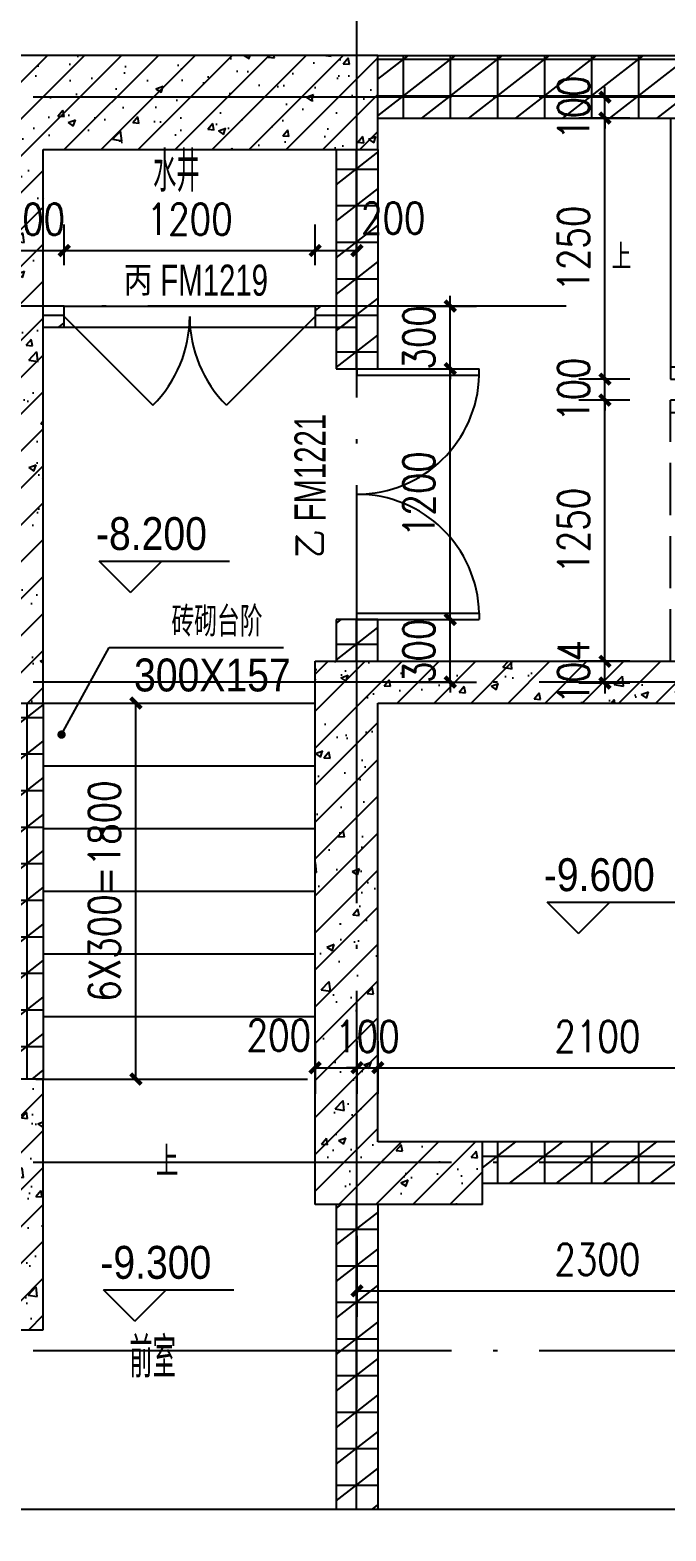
# Model space of a CAD drawing. Extents: x 718358 to 1668613, y -348838 to -159582.
# Drawn here: x 754188 to 757230, y -245569 to -238385 of the extents above; entities that cross this region are included whole.
import ezdxf

# ---------------------------------------------------------------- set-up
doc = ezdxf.new("R2010")
doc.units = 0
doc.header["$LTSCALE"] = 1000
doc.linetypes.add('DASH', pattern=[0.35, 0.25, -0.1])
doc.linetypes.add('DOTE', pattern=[2.42, 2, -0.2, 0.02, -0.2])
for name, color, linetype in [('建-可见线', 7, 'Continuous'), ('建-墙体', 2, 'Continuous'), ('建-尺寸', 73, 'Continuous'), ('建-引出', 3, 'Continuous'), ('建-影线', 8, 'Continuous'), ('建-房间名', 7, 'Continuous'), ('建-柱子', 6, 'Continuous'), ('建-标高', 3, 'Continuous'), ('建-楼梯', 4, 'Continuous'), ('建-符号', 3, 'Continuous'), ('建-符号说明', 7, 'Continuous'), ('建-轴网', 14, 'DOTE'), ('建-门', 4, 'Continuous'), ('建-门窗-编号', 7, 'Continuous')]:
    doc.layers.add(name, color=color, linetype=linetype)
doc.styles.add('_TCH_DIM', font='gt单线西文.shx', dxfattribs={"width": 0.8, "bigfont": 'gt单线中文.shx'})
doc.styles.add('_TCH_WINDOW', font='gt单线西文.shx', dxfattribs={"height": 3.5, "bigfont": 'gt单线中文.shx'})
doc.styles.add('DIM_FONT', font='SIMPLEX.shx', dxfattribs={"width": 0.8, "bigfont": 'GBCBIG.shx'})
doc.dimstyles.new('DIMN50', dxfattribs={"dimscale": 0.5, "dimtxt": 300, "dimasz": 100, "dimexe": 250, "dimexo": 300, "dimgap": 150, "dimtad": 1, "dimdec": 0, "dimzin": 0, "dimdsep": 46, "dimtxsty": 'DIM_FONT', "dimblk": 'ARCHTICK', "dimcen": 0.09, "dimdle": 1, "dimclrt": 7, "dimazin": 2, "dimtfac": 1, "dimtdec": 0, "dimtix": 1, "dimtmove": 2, "dimatfit": 3, "dimldrblk": 'ARCHTICK', "dimfxl": 1, "dimtolj": 1, "dimtzin": 0, "dimarcsym": 0})
pattern_1 = [(45, (0, 0), (-88.388348, 88.388348), []), (50, (0, 0), (358.63009, -31.37607), [37.5, -412.5]), (355, (0, 0), (-69.37567, 376.09607), [30, -330]), (100.4514, (29.9, -2.6), (289.25469, 344.71977), [31.8701, -350.57106]), (46.1842, (0, 100), (533.62052, -82.7595), [56.25, -618.75]), (96.6356, (44.47, 93.1), (467.33135, 487.05894), [47.80514, -525.8565]), (351.1842, (0, 100), (467.33097, 487.0593), [45, -495]), (21, (50, 75), (298.45353, -201.30945), [37.5, -412.5]), (326, (50, 75), (121.65767, 362.57502), [30, -330]), (71.4514, (74.87, 58.22), (420.11131, 161.26525), [31.8701, -350.57106]), (37.5, (0, 0), (6.079928, 166.446927), [0, -326, 0, -335, 0, -331.25]), (7.5, (0, 0), (131.53477, 197.205856), [0, -191, 0, -318.5, 0, -126.25]), (327.5, (-111.5, 0), (266.911218, -11.277436), [0, -125, 0, -390, 0, -517.5]), (317.5, (-161.5, 0), (291.593085, 50.05249), [0, -162.5, 0, -259, 0, -367.5])]
pattern_2 = [(0, (0, 0), (0, 175), []), (37.875, (200, 0), (-84.807639, 109.038328), []), (90, (200, 0), (-225, 1e-14), [])]

# ---------------------------------------------------------------- blocks, each defined once
blk = doc.blocks.new('hghgdgf')
at = {"layer": '建-楼梯'}
for p, q in [((768962.8, -238756.2), (771201.5, -238756.2)), ((768962.8, -238756.2), (768962.8, -239946.2)), ((769222.8, -238756.2), (769222.8, -239946.2)), ((769482.8, -238756.2), (769482.8, -239946.2)), ((769742.8, -238756.2), (769742.8, -239946.2)), ((770002.8, -238756.2), (770002.8, -239946.2)), ((770262.8, -238756.2), (770262.8, -239946.2)), ((770522.8, -238756.2), (770522.8, -239946.2)), ((770782.8, -238756.2), (770782.8, -239371)), ((771201.5, -238756.2), (770921.1, -239291.8)), ((771316.9, -238756.2), (770994.3, -239365)), ((771042.8, -238756.2), (771042.8, -239081)), ((770921.1, -239291.8), (771047.3, -239417.9)), ((771042.8, -239281), (771042.8, -239413.4)), ((771047.3, -239417.9), (770782.4, -239371.2)), ((770782.4, -239371.2), (770914.5, -239503.3)), ((770782.8, -239371.6), (770782.8, -239531.3)), ((770841.3, -239430.1), (770508.7, -240006.2)), ((770914.5, -239503.3), (770624.1, -240006.2)), ((768962.8, -239946.2), (768962.8, -240006.2)), ((768962.8, -239946.2), (770543.3, -239946.2)), ((768962.8, -239946.2), (768962.8, -240006.2)), ((768962.8, -240006.2), (770508.7, -240006.2)), ((768962.8, -240006.2), (770508.7, -240006.2)), ((770911.1, -240609), (771201.5, -240106.2)), ((770984.3, -240682.2), (771316.9, -240106.2)), ((772862.8, -240106.2), (771316.9, -240106.2)), ((772862.8, -240106.2), (771316.9, -240106.2)), ((772862.8, -240166.2), (772862.8, -240106.2)), ((772862.8, -240166.2), (772862.8, -240106.2)), ((772862.8, -240166.2), (771282.3, -240166.2)), ((771302.8, -241356.4), (771302.8, -240166.2)), ((771562.8, -241356.4), (771562.8, -240166.2)), ((771822.8, -241356.4), (771822.8, -240166.2)), ((772082.8, -241356.4), (772082.8, -240166.2)), ((772342.8, -241356.4), (772342.8, -240166.2)), ((772602.8, -241356.4), (772602.8, -240166.2)), ((772862.8, -241356.4), (772862.8, -240166.2)), ((771043.2, -240741.2), (770911.1, -240609)), ((771042.8, -240740.8), (771042.8, -240581)), ((770508.7, -241356.4), (770831.3, -240747.4)), ((770904.5, -240820.6), (770778.3, -240694.4)), ((770778.3, -240694.4), (771043.2, -240741.2)), ((770782.8, -240831.4), (770782.8, -240698.9)), ((771042.8, -241356.4), (771042.8, -240741.4)), ((770624.1, -241356.4), (770904.5, -240820.6)), ((770782.8, -241356.4), (770782.8, -241081.4)), ((772862.8, -241356.4), (770624.1, -241356.4))]:
    blk.add_line(p, q, dxfattribs=at)
at = {"layer": '建-楼梯', "linetype": 'DASH'}
for p, q in [((771302.8, -238780.7), (771302.8, -239946.2)), ((771316.9, -238756.2), (772862.8, -238756.2)), ((771562.8, -238756.2), (771562.8, -239946.2)), ((771822.8, -238756.2), (771822.8, -239946.2)), ((772082.8, -238756.2), (772082.8, -239946.2)), ((772342.8, -238756.2), (772342.8, -239946.2)), ((772602.8, -238756.2), (772602.8, -239946.2)), ((772862.8, -238756.2), (772862.8, -239946.2)), ((771042.8, -239420.8), (771042.8, -239946.2)), ((770782.8, -239731.3), (770782.8, -239946.2)), ((770658.8, -239946.2), (772862.8, -239946.2)), ((772862.8, -239946.2), (772862.8, -240006.2)), ((772862.8, -239946.2), (772862.8, -240006.2)), ((770624.1, -240006.2), (772862.8, -240006.2)), ((770624.1, -240006.2), (772862.8, -240006.2)), ((771201.5, -240106.2), (768962.8, -240106.2)), ((768962.8, -240166.2), (768962.8, -240106.2)), ((771201.5, -240106.2), (768962.8, -240106.2)), ((768962.8, -240166.2), (768962.8, -240106.2)), ((768962.8, -241356.4), (768962.8, -240166.2)), ((771166.8, -240166.2), (768962.8, -240166.2)), ((769222.8, -241356.4), (769222.8, -240166.2)), ((769482.8, -241356.4), (769482.8, -240166.2)), ((769742.8, -241356.4), (769742.8, -240166.2)), ((770002.8, -241356.4), (770002.8, -240166.2)), ((770262.8, -241356.4), (770262.8, -240166.2)), ((770522.8, -241331.9), (770522.8, -240166.2)), ((770782.8, -240691.5), (770782.8, -240166.2)), ((771042.8, -240381), (771042.8, -240166.2)), ((770508.7, -241356.4), (768962.8, -241356.4))]:
    blk.add_line(p, q, dxfattribs=at)
at = {"layer": '建-符号'}
for points in [[(768832.8, -239406.2, 0, 0, 0), (770632.8, -239406.2, 40, 0, 0), (770782.8, -239406.2, 0, 0, 0)], [(772992.8, -240706.2, 0, 0, 0), (771192.8, -240706.2, 40, 0, 0), (771042.8, -240706.2, 0, 0, 0)]]:
    blk.add_lwpolyline(points, format="xyseb", dxfattribs=at)
at = {"layer": '建-符号说明', "style": '_TCH_DIM', "width": 0.8}
for p in [(768681, -239481.2), (773037.8, -240781.2)]:
    blk.add_text('上', height=122.8, dxfattribs=at).set_placement(p)
blk = doc.blocks.new('_ArchTick')
at = {"color": 0, "linetype": 'ByBlock', "const_width": 0.4}
blk.add_lwpolyline([(-0.5, -0.5), (0.5, 0.5)], dxfattribs=at)
blk = doc.blocks.new('*D3049')
at = {"layer": 'Defpoints', "color": 0, "transparency": 16777216}
for p in [(754351.9, -239440.1), (754051.9, -239660.6), (754351.9, -239660.6)]:
    blk.add_point(p, dxfattribs=at)
at = {"layer": '建-尺寸', "color": 0, "lineweight": -2, "transparency": 16777216}
for p, q in [((754051.9, -239510.6), (754051.9, -239315.1)), ((754351.9, -239510.6), (754351.9, -239315.1)), ((754051.9, -239440.1), (754001.9, -239440.1)), ((754051.9, -239440.1), (754351.9, -239440.1)), ((754351.9, -239440.1), (754401.9, -239440.1))]:
    blk.add_line(p, q, dxfattribs=at)
at = {"layer": '建-尺寸', "color": 0, "lineweight": -2, "transparency": 16777216, "xscale": 50, "yscale": 50, "zscale": 50}
blk.add_blockref('_ArchTick', (754051.9, -239440.1), dxfattribs=at)
at = {"layer": '建-尺寸', "color": 0, "lineweight": -2, "transparency": 16777216, "xscale": 50, "yscale": 50, "zscale": 50, "rotation": 180}
blk.add_blockref('_ArchTick', (754351.9, -239440.1), dxfattribs=at)
at = {"layer": '建-尺寸', "color": 7, "transparency": 16777216, "insert": (754201.9, -239290.1), "char_height": 150, "attachment_point": 5, "style": 'DIM_FONT'}
blk.add_mtext('\\A1;300', dxfattribs=at)
blk = doc.blocks.new('*D3050')
at = {"layer": 'Defpoints', "color": 0, "transparency": 16777216}
for p in [(755551.9, -239440.1), (754351.9, -239660.6), (755551.9, -239660.6)]:
    blk.add_point(p, dxfattribs=at)
at = {"layer": '建-尺寸', "color": 0, "lineweight": -2, "transparency": 16777216}
for p, q in [((754351.9, -239510.6), (754351.9, -239315.1)), ((755551.9, -239510.6), (755551.9, -239315.1)), ((754351.4, -239440.1), (755552.4, -239440.1))]:
    blk.add_line(p, q, dxfattribs=at)
at = {"layer": '建-尺寸', "color": 0, "lineweight": -2, "transparency": 16777216, "xscale": 50, "yscale": 50, "zscale": 50, "rotation": 180}
blk.add_blockref('_ArchTick', (754351.9, -239440.1), dxfattribs=at)
at = {"layer": '建-尺寸', "color": 0, "lineweight": -2, "transparency": 16777216, "xscale": 50, "yscale": 50, "zscale": 50}
blk.add_blockref('_ArchTick', (755551.9, -239440.1), dxfattribs=at)
at = {"layer": '建-尺寸', "color": 7, "transparency": 16777216, "insert": (754951.9, -239290.1), "char_height": 150, "attachment_point": 5, "style": 'DIM_FONT'}
blk.add_mtext('\\A1;1200', dxfattribs=at)
blk = doc.blocks.new('*D3051')
at = {"layer": 'Defpoints', "color": 0, "transparency": 16777216}
for p in [(755751.9, -239440.1), (755551.9, -239660.6), (755751.9, -239660.6)]:
    blk.add_point(p, dxfattribs=at)
at = {"layer": '建-尺寸', "color": 0, "lineweight": -2, "transparency": 16777216}
for p, q in [((755551.9, -239510.6), (755551.9, -239315.1)), ((755751.9, -239510.6), (755751.9, -239315.1)), ((755551.4, -239440.1), (755752.4, -239440.1))]:
    blk.add_line(p, q, dxfattribs=at)
at = {"layer": '建-尺寸', "color": 0, "lineweight": -2, "transparency": 16777216, "xscale": 50, "yscale": 50, "zscale": 50, "rotation": 180}
blk.add_blockref('_ArchTick', (755551.9, -239440.1), dxfattribs=at)
at = {"layer": '建-尺寸', "color": 0, "lineweight": -2, "transparency": 16777216, "xscale": 50, "yscale": 50, "zscale": 50}
blk.add_blockref('_ArchTick', (755751.9, -239440.1), dxfattribs=at)
at = {"layer": '建-尺寸', "color": 7, "transparency": 16777216, "insert": (755925.3, -239285.1), "char_height": 150, "attachment_point": 5, "style": 'DIM_FONT'}
blk.add_mtext('\\A1;200', dxfattribs=at)
blk = doc.blocks.new('*D3061')
at = {"layer": 'Defpoints', "color": 0, "transparency": 16777216}
for p in [(755551.9, -243075.4), (755751.9, -243075.4), (755751.9, -243351.7)]:
    blk.add_point(p, dxfattribs=at)
at = {"layer": '建-尺寸', "color": 0, "lineweight": -2, "transparency": 16777216}
for p, q in [((755551.9, -243225.4), (755551.9, -243476.7)), ((755751.9, -243225.4), (755751.9, -243476.7)), ((755551.4, -243351.7), (755752.4, -243351.7))]:
    blk.add_line(p, q, dxfattribs=at)
at = {"layer": '建-尺寸', "color": 0, "lineweight": -2, "transparency": 16777216, "xscale": 50, "yscale": 50, "zscale": 50, "rotation": 180}
blk.add_blockref('_ArchTick', (755551.9, -243351.7), dxfattribs=at)
at = {"layer": '建-尺寸', "color": 0, "lineweight": -2, "transparency": 16777216, "xscale": 50, "yscale": 50, "zscale": 50}
blk.add_blockref('_ArchTick', (755751.9, -243351.7), dxfattribs=at)
at = {"layer": '建-尺寸', "color": 7, "transparency": 16777216, "insert": (755378.4, -243196.7), "char_height": 150, "attachment_point": 5, "style": 'DIM_FONT'}
blk.add_mtext('\\A1;200', dxfattribs=at)
blk = doc.blocks.new('*D3062')
at = {"layer": 'Defpoints', "color": 0, "transparency": 16777216}
for p in [(755751.9, -243075.4), (755851.9, -243075.4), (755851.9, -243351.7)]:
    blk.add_point(p, dxfattribs=at)
at = {"layer": '建-尺寸', "color": 0, "lineweight": -2, "transparency": 16777216}
for p, q in [((755751.9, -243225.4), (755751.9, -243476.7)), ((755851.9, -243225.4), (755851.9, -243476.7)), ((755751.9, -243351.7), (755701.9, -243351.7)), ((755751.9, -243351.7), (755851.9, -243351.7)), ((755851.9, -243351.7), (755901.9, -243351.7))]:
    blk.add_line(p, q, dxfattribs=at)
at = {"layer": '建-尺寸', "color": 0, "lineweight": -2, "transparency": 16777216, "xscale": 50, "yscale": 50, "zscale": 50}
blk.add_blockref('_ArchTick', (755751.9, -243351.7), dxfattribs=at)
at = {"layer": '建-尺寸', "color": 0, "lineweight": -2, "transparency": 16777216, "xscale": 50, "yscale": 50, "zscale": 50, "rotation": 180}
blk.add_blockref('_ArchTick', (755851.9, -243351.7), dxfattribs=at)
at = {"layer": '建-尺寸', "color": 7, "transparency": 16777216, "insert": (755801.9, -243201.7), "char_height": 150, "attachment_point": 5, "style": 'DIM_FONT'}
blk.add_mtext('\\A1;100', dxfattribs=at)
blk = doc.blocks.new('*D3063')
at = {"layer": 'Defpoints', "color": 0, "transparency": 16777216}
for p in [(755851.9, -243075.4), (757951.9, -243075.4), (757951.9, -243351.7)]:
    blk.add_point(p, dxfattribs=at)
at = {"layer": '建-尺寸', "color": 0, "lineweight": -2, "transparency": 16777216}
for p, q in [((755851.9, -243225.4), (755851.9, -243476.7)), ((757951.9, -243225.4), (757951.9, -243476.7)), ((755851.4, -243351.7), (757952.4, -243351.7))]:
    blk.add_line(p, q, dxfattribs=at)
at = {"layer": '建-尺寸', "color": 0, "lineweight": -2, "transparency": 16777216, "xscale": 50, "yscale": 50, "zscale": 50, "rotation": 180}
blk.add_blockref('_ArchTick', (755851.9, -243351.7), dxfattribs=at)
at = {"layer": '建-尺寸', "color": 0, "lineweight": -2, "transparency": 16777216, "xscale": 50, "yscale": 50, "zscale": 50}
blk.add_blockref('_ArchTick', (757951.9, -243351.7), dxfattribs=at)
at = {"layer": '建-尺寸', "color": 7, "transparency": 16777216, "insert": (756901.9, -243201.7), "char_height": 150, "attachment_point": 5, "style": 'DIM_FONT'}
blk.add_mtext('\\A1;2100', dxfattribs=at)
blk = doc.blocks.new('*D3076')
at = {"layer": 'Defpoints', "color": 0, "transparency": 16777216}
for p in [(756938.1, -238706.3), (757207.8, -238706.3), (757207.8, -238806.3)]:
    blk.add_point(p, dxfattribs=at)
at = {"layer": '建-尺寸', "color": 0, "lineweight": -2, "transparency": 16777216}
for p, q in [((756938.1, -238706.3), (756938.1, -238656.3)), ((757057.8, -238706.3), (756813.1, -238706.3)), ((756938.1, -238806.3), (756938.1, -238706.3)), ((757057.8, -238806.3), (756813.1, -238806.3)), ((756938.1, -238806.3), (756938.1, -238856.3))]:
    blk.add_line(p, q, dxfattribs=at)
at = {"layer": '建-尺寸', "color": 0, "lineweight": -2, "transparency": 16777216, "xscale": 50, "yscale": 50, "zscale": 50}
for p, rotation in [((756938.1, -238706.3), 270), ((756938.1, -238806.3), 90)]:
    blk.add_blockref('_ArchTick', p, dxfattribs=dict(at, rotation=rotation))
at = {"layer": '建-尺寸', "color": 7, "transparency": 16777216, "insert": (756788.1, -238756.3), "char_height": 150, "attachment_point": 5, "rotation": 90, "style": 'DIM_FONT'}
blk.add_mtext('\\A1;100', dxfattribs=at)
blk = doc.blocks.new('*D3077')
at = {"layer": 'Defpoints', "color": 0, "transparency": 16777216}
for p in [(756938.1, -238806.3), (757207.8, -238806.3), (757207.8, -240056.2)]:
    blk.add_point(p, dxfattribs=at)
at = {"layer": '建-尺寸', "color": 0, "lineweight": -2, "transparency": 16777216}
for p, q in [((757057.8, -238806.3), (756813.1, -238806.3)), ((756938.1, -240056.7), (756938.1, -238805.8)), ((757057.8, -240056.2), (756813.1, -240056.2))]:
    blk.add_line(p, q, dxfattribs=at)
at = {"layer": '建-尺寸', "color": 0, "lineweight": -2, "transparency": 16777216, "xscale": 50, "yscale": 50, "zscale": 50}
for p, rotation in [((756938.1, -238806.3), 90), ((756938.1, -240056.2), 270)]:
    blk.add_blockref('_ArchTick', p, dxfattribs=dict(at, rotation=rotation))
at = {"layer": '建-尺寸', "color": 7, "transparency": 16777216, "insert": (756788.1, -239431.2), "char_height": 150, "attachment_point": 5, "rotation": 90, "style": 'DIM_FONT'}
blk.add_mtext('\\A1;1250', dxfattribs=at)
blk = doc.blocks.new('*D3078')
at = {"layer": 'Defpoints', "color": 0, "transparency": 16777216}
for p in [(756938.1, -240056.2), (757207.8, -240056.2), (757207.8, -240156.2)]:
    blk.add_point(p, dxfattribs=at)
at = {"layer": '建-尺寸', "color": 0, "lineweight": -2, "transparency": 16777216}
for p, q in [((756938.1, -240056.2), (756938.1, -240006.2)), ((757057.8, -240056.2), (756813.1, -240056.2)), ((756938.1, -240156.2), (756938.1, -240056.2)), ((757057.8, -240156.2), (756813.1, -240156.2)), ((756938.1, -240156.2), (756938.1, -240206.2))]:
    blk.add_line(p, q, dxfattribs=at)
at = {"layer": '建-尺寸', "color": 0, "lineweight": -2, "transparency": 16777216, "xscale": 50, "yscale": 50, "zscale": 50}
for p, rotation in [((756938.1, -240056.2), 270), ((756938.1, -240156.2), 90)]:
    blk.add_blockref('_ArchTick', p, dxfattribs=dict(at, rotation=rotation))
at = {"layer": '建-尺寸', "color": 7, "transparency": 16777216, "insert": (756788.1, -240106.2), "char_height": 150, "attachment_point": 5, "rotation": 90, "style": 'DIM_FONT'}
blk.add_mtext('\\A1;100', dxfattribs=at)
blk = doc.blocks.new('*D3079')
at = {"layer": 'Defpoints', "color": 0, "transparency": 16777216}
for p in [(756938.1, -240156.2), (757207.8, -240156.2), (757207.8, -241406.5)]:
    blk.add_point(p, dxfattribs=at)
at = {"layer": '建-尺寸', "color": 0, "lineweight": -2, "transparency": 16777216}
for p, q in [((757057.8, -240156.2), (756813.1, -240156.2)), ((756938.1, -241407), (756938.1, -240155.7)), ((757057.8, -241406.5), (756813.1, -241406.5))]:
    blk.add_line(p, q, dxfattribs=at)
at = {"layer": '建-尺寸', "color": 0, "lineweight": -2, "transparency": 16777216, "xscale": 50, "yscale": 50, "zscale": 50}
for p, rotation in [((756938.1, -240156.2), 90), ((756938.1, -241406.5), 270)]:
    blk.add_blockref('_ArchTick', p, dxfattribs=dict(at, rotation=rotation))
at = {"layer": '建-尺寸', "color": 7, "transparency": 16777216, "insert": (756788.1, -240781.3), "char_height": 150, "attachment_point": 5, "rotation": 90, "style": 'DIM_FONT'}
blk.add_mtext('\\A1;1250', dxfattribs=at)
blk = doc.blocks.new('*D3080')
at = {"layer": 'Defpoints', "color": 0, "transparency": 16777216}
for p in [(756938.1, -241406.5), (757207.8, -241406.5), (757207.8, -241510.6)]:
    blk.add_point(p, dxfattribs=at)
at = {"layer": '建-尺寸', "color": 0, "lineweight": -2, "transparency": 16777216}
for p, q in [((757057.8, -241406.5), (756813.1, -241406.5)), ((756938.1, -241406.5), (756938.1, -241356.5)), ((756938.1, -241510.6), (756938.1, -241406.5)), ((757057.8, -241510.6), (756813.1, -241510.6)), ((756938.1, -241510.6), (756938.1, -241560.6))]:
    blk.add_line(p, q, dxfattribs=at)
at = {"layer": '建-尺寸', "color": 0, "lineweight": -2, "transparency": 16777216, "xscale": 50, "yscale": 50, "zscale": 50}
for p, rotation in [((756938.1, -241406.5), 270), ((756938.1, -241510.6), 90)]:
    blk.add_blockref('_ArchTick', p, dxfattribs=dict(at, rotation=rotation))
at = {"layer": '建-尺寸', "color": 7, "transparency": 16777216, "insert": (756788.1, -241458.6), "char_height": 150, "attachment_point": 5, "rotation": 90, "style": 'DIM_FONT'}
blk.add_mtext('\\A1;104', dxfattribs=at)
blk = doc.blocks.new('*D3081')
at = {"layer": 'Defpoints', "color": 0, "transparency": 16777216}
for p in [(755888.8, -241206.3), (756198.1, -241206.3), (755888.8, -241506.3)]:
    blk.add_point(p, dxfattribs=at)
at = {"layer": '建-尺寸', "color": 0, "lineweight": -2, "transparency": 16777216}
for p, q in [((756198.1, -241206.3), (756198.1, -241156.3)), ((756038.8, -241206.3), (756323.1, -241206.3)), ((756198.1, -241506.3), (756198.1, -241206.3)), ((756038.8, -241506.3), (756323.1, -241506.3)), ((756198.1, -241506.3), (756198.1, -241556.3))]:
    blk.add_line(p, q, dxfattribs=at)
at = {"layer": '建-尺寸', "color": 0, "lineweight": -2, "transparency": 16777216, "xscale": 50, "yscale": 50, "zscale": 50}
for p, rotation in [((756198.1, -241206.3), 270), ((756198.1, -241506.3), 90)]:
    blk.add_blockref('_ArchTick', p, dxfattribs=dict(at, rotation=rotation))
at = {"layer": '建-尺寸', "color": 7, "transparency": 16777216, "insert": (756048.1, -241356.3), "char_height": 150, "attachment_point": 5, "rotation": 90, "style": 'DIM_FONT'}
blk.add_mtext('\\A1;300', dxfattribs=at)
blk = doc.blocks.new('*D3082')
at = {"layer": 'Defpoints', "color": 0, "transparency": 16777216}
for p in [(755888.8, -240006.3), (756198.1, -240006.3), (755888.8, -241206.3)]:
    blk.add_point(p, dxfattribs=at)
at = {"layer": '建-尺寸', "color": 0, "lineweight": -2, "transparency": 16777216}
for p, q in [((756038.8, -240006.3), (756323.1, -240006.3)), ((756198.1, -241206.8), (756198.1, -240005.8)), ((756038.8, -241206.3), (756323.1, -241206.3))]:
    blk.add_line(p, q, dxfattribs=at)
at = {"layer": '建-尺寸', "color": 0, "lineweight": -2, "transparency": 16777216, "xscale": 50, "yscale": 50, "zscale": 50}
for p, rotation in [((756198.1, -240006.3), 90), ((756198.1, -241206.3), 270)]:
    blk.add_blockref('_ArchTick', p, dxfattribs=dict(at, rotation=rotation))
at = {"layer": '建-尺寸', "color": 7, "transparency": 16777216, "insert": (756048.1, -240606.3), "char_height": 150, "attachment_point": 5, "rotation": 90, "style": 'DIM_FONT'}
blk.add_mtext('\\A1;1200', dxfattribs=at)
blk = doc.blocks.new('*D3083')
at = {"layer": 'Defpoints', "color": 0, "transparency": 16777216}
for p in [(755888.8, -239706.3), (756198.1, -239706.3), (755888.8, -240006.3)]:
    blk.add_point(p, dxfattribs=at)
at = {"layer": '建-尺寸', "color": 0, "lineweight": -2, "transparency": 16777216}
for p, q in [((756198.1, -239706.3), (756198.1, -239656.3)), ((756038.8, -239706.3), (756323.1, -239706.3)), ((756198.1, -240006.3), (756198.1, -239706.3)), ((756038.8, -240006.3), (756323.1, -240006.3)), ((756198.1, -240006.3), (756198.1, -240056.3))]:
    blk.add_line(p, q, dxfattribs=at)
at = {"layer": '建-尺寸', "color": 0, "lineweight": -2, "transparency": 16777216, "xscale": 50, "yscale": 50, "zscale": 50}
for p, rotation in [((756198.1, -239706.3), 270), ((756198.1, -240006.3), 90)]:
    blk.add_blockref('_ArchTick', p, dxfattribs=dict(at, rotation=rotation))
at = {"layer": '建-尺寸', "color": 7, "transparency": 16777216, "insert": (756048.1, -239856.3), "char_height": 150, "attachment_point": 5, "rotation": 90, "style": 'DIM_FONT'}
blk.add_mtext('\\A1;300', dxfattribs=at)
blk = doc.blocks.new('*D3088')
at = {"layer": 'Defpoints', "color": 0, "transparency": 16777216}
for p in [(755751.9, -244006.5), (758051.9, -244006.5), (758051.9, -244419.6)]:
    blk.add_point(p, dxfattribs=at)
at = {"layer": '建-尺寸', "color": 0, "lineweight": -2, "transparency": 16777216}
for p, q in [((755751.9, -244156.5), (755751.9, -244544.6)), ((758051.9, -244156.5), (758051.9, -244544.6)), ((755751.4, -244419.6), (758052.4, -244419.6))]:
    blk.add_line(p, q, dxfattribs=at)
at = {"layer": '建-尺寸', "color": 0, "lineweight": -2, "transparency": 16777216, "xscale": 50, "yscale": 50, "zscale": 50, "rotation": 180}
blk.add_blockref('_ArchTick', (755751.9, -244419.6), dxfattribs=at)
at = {"layer": '建-尺寸', "color": 0, "lineweight": -2, "transparency": 16777216, "xscale": 50, "yscale": 50, "zscale": 50}
blk.add_blockref('_ArchTick', (758051.9, -244419.6), dxfattribs=at)
at = {"layer": '建-尺寸', "color": 7, "transparency": 16777216, "insert": (756901.9, -244269.6), "char_height": 150, "attachment_point": 5, "style": 'DIM_FONT'}
blk.add_mtext('\\A1;2300', dxfattribs=at)
blk = doc.blocks.new('*D3094')
at = {"layer": 'Defpoints', "color": 0, "transparency": 16777216}
for p in [(754342.8, -241606.3), (754694.3, -241606.3), (754342.8, -243406.3)]:
    blk.add_point(p, dxfattribs=at)
at = {"layer": '建-尺寸', "color": 0, "lineweight": -2, "transparency": 16777216}
for p, q in [((754492.8, -241606.3), (754819.3, -241606.3)), ((754694.3, -243406.8), (754694.3, -241605.8)), ((754492.8, -243406.3), (754819.3, -243406.3))]:
    blk.add_line(p, q, dxfattribs=at)
at = {"layer": '建-尺寸', "color": 0, "lineweight": -2, "transparency": 16777216, "xscale": 50, "yscale": 50, "zscale": 50}
for p, rotation in [((754694.3, -241606.3), 90), ((754694.3, -243406.3), 270)]:
    blk.add_blockref('_ArchTick', p, dxfattribs=dict(at, rotation=rotation))
at = {"layer": '建-尺寸', "color": 7, "transparency": 16777216, "insert": (754544.3, -242506.3), "char_height": 150, "attachment_point": 5, "rotation": 90, "style": 'DIM_FONT'}
blk.add_mtext('\\A1;6X300=1800', dxfattribs=at)

msp = doc.modelspace()

# ---------------------------------------------------------------- hatches: boundary and pattern name
at = {"layer": '建-影线'}
h = msp.add_hatch(dxfattribs=at)
h.set_pattern_fill('钢筋混凝土', color=256, scale=50, style=0)
h.set_pattern_definition(pattern_1)
h.paths.add_polyline_path([(755851.9, -238506.3), (753851.9, -238506.3), (753851.9, -241606.3), (754251.9, -241606.3), (754251.9, -238956.3), (755851.9, -238956.3)])
h = msp.add_hatch(dxfattribs=at)
h.set_pattern_fill('空心砖', color=256, scale=50, style=0)
h.set_pattern_definition(pattern_2)
h.paths.add_polyline_path([(755851.9, -238506.3), (755851.9, -238806.3), (762551.9, -238806.3), (762551.9, -238506.3)])
h = msp.add_hatch(dxfattribs=at)
h.set_pattern_fill('空心砖', color=256, scale=50, style=0)
h.set_pattern_definition(pattern_2)
h.paths.add_polyline_path([(755851.9, -238956.3), (755651.9, -238956.3), (755651.9, -239706.3), (755751.9, -239739.7), (755851.9, -239706.3)])
h = msp.add_hatch(dxfattribs=at)
h.set_pattern_fill('空心砖', color=256, scale=50, style=0)
h.set_pattern_definition(pattern_2)
h.paths.add_polyline_path([(754251.9, -239706.3), (754251.9, -239806.3), (754351.9, -239806.3), (754351.9, -239706.3)])
h = msp.add_hatch(dxfattribs=at)
h.set_pattern_fill('空心砖', color=256, scale=50, style=0)
h.set_pattern_definition(pattern_2)
h.paths.add_polyline_path([(755651.9, -239706.3), (755551.9, -239706.3), (755551.9, -239806.3), (755751.9, -239806.3), (755751.9, -239739.7)])
h = msp.add_hatch(dxfattribs=at)
h.set_pattern_fill('空心砖', color=256, scale=50, style=0)
h.set_pattern_definition(pattern_2)
h.paths.add_polyline_path([(755651.9, -239706.3), (755651.9, -240006.5), (755851.9, -240006.5), (755851.9, -239706.3), (755751.9, -239739.7)])
h = msp.add_hatch(dxfattribs=at)
h.set_pattern_fill('空心砖', color=256, scale=50, style=0)
h.set_pattern_definition(pattern_2)
h.paths.add_polyline_path([(755851.9, -241406.5), (755851.9, -241206.5), (755651.9, -241206.5), (755651.9, -241406.5)])
h = msp.add_hatch(dxfattribs=at)
h.set_pattern_fill('钢筋混凝土', color=256, scale=50, style=0)
h.set_pattern_definition(pattern_1)
h.paths.add_polyline_path([(755551.9, -244006.5), (755851.9, -243706.5), (755851.9, -241606.5), (755551.9, -241406.5)])
h = msp.add_hatch(dxfattribs=at)
h.set_pattern_fill('钢筋混凝土', color=256, scale=50, style=0)
h.set_pattern_definition(pattern_1)
h.paths.add_polyline_path([(755551.9, -241406.5), (755851.9, -241606.5), (757951.9, -241606.5), (758052, -241539.9), (758052.2, -241406.5)])
h = msp.add_hatch(dxfattribs=at)
h.set_pattern_fill('空心砖', color=256, scale=50, style=0)
h.set_pattern_definition(pattern_2)
h.paths.add_polyline_path([(754251.9, -241606.3), (753951.9, -241606.3), (753951.9, -243406.3), (754251.9, -243406.3)])
h = msp.add_hatch(dxfattribs=at)
h.set_pattern_fill('钢筋混凝土', color=256, scale=50, style=0)
h.set_pattern_definition(pattern_1)
h.paths.add_polyline_path([(754251.9, -243406.3), (753851.9, -243406.3), (753851.9, -244606.3), (754251.9, -244606.3)])
h = msp.add_hatch(dxfattribs=at)
h.set_pattern_fill('钢筋混凝土', color=256, scale=50, style=0)
h.set_pattern_definition(pattern_1)
h.paths.add_polyline_path([(756351.9, -243706.5), (755851.9, -243706.5), (755551.9, -244006.5), (756351.9, -244006.5)])
h = msp.add_hatch(dxfattribs=at)
h.set_pattern_fill('空心砖', color=256, scale=50, style=0)
h.set_pattern_definition(pattern_2)
h.paths.add_polyline_path([(757451.9, -243906.5), (757451.9, -243706.5), (756351.9, -243706.5), (756351.9, -243906.5)])
h = msp.add_hatch(dxfattribs=at)
h.set_pattern_fill('空心砖', color=256, scale=50, style=0)
h.set_pattern_definition(pattern_2)
h.paths.add_polyline_path([(755851.9, -244006.5), (755651.9, -244006.5), (755651.9, -245464.4), (755851.9, -245464.4)])

# ---------------------------------------------------------------- linework, layer by layer
at = {"layer": '建-墙体'}
for p, q in [((755851.9, -238506.3), (762551.9, -238506.3)), ((755851.9, -238806.3), (762551.9, -238806.3)), ((755651.9, -238956.3), (755651.9, -239706.3)), ((755851.9, -238956.3), (755851.9, -239706.3)), ((754351.9, -239706.3), (754251.9, -239706.3)), ((754351.9, -239806.3), (754351.9, -239706.3)), ((755651.9, -239706.3), (755551.9, -239706.3)), ((755551.9, -239706.3), (755551.9, -239806.3)), ((755651.9, -239706.3), (755651.9, -240006.5)), ((755851.9, -240006.5), (755851.9, -239706.3)), ((754251.9, -239806.3), (754351.9, -239806.3)), ((755551.9, -239806.3), (755751.9, -239806.3)), ((755651.9, -240006.5), (755851.9, -240006.5)), ((755851.9, -241206.5), (755651.9, -241206.5)), ((755651.9, -241206.5), (755651.9, -241406.5)), ((755851.9, -241406.5), (755851.9, -241206.5)), ((755651.9, -241406.5), (755851.9, -241406.5)), ((754251.9, -241606.3), (754251.9, -243406.3)), ((757451.9, -243706.5), (756351.9, -243706.5)), ((757451.9, -243906.5), (756351.9, -243906.5)), ((755651.9, -244006.5), (755651.9, -245464.4)), ((755851.9, -244006.5), (755851.9, -245464.4))]:
    msp.add_line(p, q, dxfattribs=at)
at = {"layer": '建-引出'}
for p, q in [((754339, -241757.3), (754567.1, -241340.6)), ((754567.1, -241340.6), (755400.5, -241340.6))]:
    msp.add_line(p, q, dxfattribs=at)
at = {"layer": '建-引出', "const_width": 20}
msp.add_lwpolyline([(754334.2, -241766, 1), (754343.8, -241748.5, 1)], format="xyb", close=True, dxfattribs=at)
at = {"layer": '建-柱子'}
for p, q in [((755851.9, -238506.3), (753851.9, -238506.3)), ((755851.9, -238956.3), (755851.9, -238506.3)), ((754251.9, -241606.3), (754251.9, -238956.3)), ((754251.9, -238956.3), (755851.9, -238956.3)), ((755551.9, -244006.5), (755551.9, -241406.5)), ((755551.9, -241406.5), (758052.2, -241406.5)), ((753851.9, -241606.3), (754251.9, -241606.3)), ((755851.9, -243706.5), (755851.9, -241606.5)), ((755851.9, -241606.5), (757951.9, -241606.5)), ((754251.9, -243406.3), (753851.9, -243406.3)), ((754251.9, -244606.3), (754251.9, -243406.3)), ((756351.9, -243706.5), (755851.9, -243706.5)), ((756351.9, -244006.5), (756351.9, -243706.5)), ((756351.9, -244006.5), (755551.9, -244006.5)), ((753851.9, -244606.3), (754251.9, -244606.3))]:
    msp.add_line(p, q, dxfattribs=at)
at = {"layer": '建-标高'}
for p, q in [((754669.3, -241076.3), (754519.3, -240926.3)), ((754519.3, -240926.3), (755142.6, -240926.3)), ((754669.3, -241076.3), (754819.3, -240926.3)), ((756811.1, -242709.1), (756661.1, -242559.1)), ((756661.1, -242559.1), (757284.4, -242559.1)), ((756811.1, -242709.1), (756961.1, -242559.1)), ((754690.2, -244564.8), (754540.2, -244414.8)), ((754540.2, -244414.8), (755163.5, -244414.8)), ((754690.2, -244564.8), (754840.2, -244414.8))]:
    msp.add_line(p, q, dxfattribs=at)
at = {"layer": '建-楼梯'}
for p, q in [((754251.9, -241606.3), (755551.9, -241606.3)), ((754251.9, -241606.3), (754251.9, -243106.3)), ((754251.9, -241906.3), (755551.9, -241906.3)), ((754251.9, -242206.3), (755551.9, -242206.3)), ((754251.9, -242506.3), (755551.9, -242506.3)), ((754251.9, -242806.3), (755551.9, -242806.3)), ((754251.9, -243106.3), (755551.9, -243106.3)), ((754215.8, -243406.3), (755515.8, -243406.3))]:
    msp.add_line(p, q, dxfattribs=at)
at = {"layer": '建-符号'}
msp.add_lwpolyline([(754852.4, -243591.3, 0, 0, 0), (754852.4, -241808.3, 40, 0, 0), (754852.4, -241658.3, 0, 0, 0)], format="xyseb", dxfattribs=at)
msp.add_lwpolyline([(752948.6, -245464.4), (759359.9, -245464.4), (759398.1, -245359.4), (759435.1, -245569.4), (759472.4, -245464.4), (765883.7, -245464.4)], dxfattribs=at)
at = {"layer": '建-轴网'}
for p, q in [((755751.9, -244983.5), (755751.9, -238098.6)), ((765883.7, -238706.3), (752948.6, -238706.3)), ((756751.9, -239706.3), (753051.9, -239706.3)), ((765883.7, -241506.3), (752948.6, -241506.3)), ((765883.7, -243806.3), (752948.6, -243806.3)), ((765883.7, -244706.3), (752948.6, -244706.3))]:
    msp.add_line(p, q, dxfattribs=at)
at = {"layer": '建-门'}
for p, q in [((754351.9, -239706.3), (755551.9, -239706.3)), ((754351.9, -239756.3), (754776.1, -240180.6)), ((755551.9, -239756.3), (755127.6, -240180.6)), ((754351.9, -239806.3), (755551.9, -239806.3)), ((755751.9, -240006.5), (756336.9, -240006.5)), ((755751.9, -240006.5), (755751.9, -240036.5)), ((755751.9, -240036.5), (756336.9, -240036.5)), ((756336.9, -240036.5), (756336.9, -240006.5)), ((755751.9, -241176.5), (756336.9, -241176.5)), ((755751.9, -241206.5), (755751.9, -241176.5)), ((756336.9, -241176.5), (756336.9, -241206.5)), ((755751.9, -241206.5), (756336.9, -241206.5))]:
    msp.add_line(p, q, dxfattribs=at)
for centre, radius, start, end in [((754351.9, -239756.3), 600, 315, 0), ((755551.9, -239756.3), 600, 180, 225), ((755751.9, -240021.5), 585, 270, 358.53072), ((755751.9, -241191.5), 585, 1.46928, 90)]:
    msp.add_arc(centre, radius, start, end, dxfattribs=at)

# ---------------------------------------------------------------- block references
at = {"layer": '建-可见线'}
msp.add_blockref('hghgdgf', (-11710.9, -50.2), dxfattribs=at)

# ---------------------------------------------------------------- texts
at = {"layer": '建-房间名', "style": 'DIM_FONT', "width": 0.8}
for s, p in [('水井', (754776.8, -239158.7)), ('前室', (754663.4, -244835.5))]:
    msp.add_text(s, height=192.91, dxfattribs=at).set_placement(p)
at = {"layer": '建-标高', "style": '_TCH_DIM', "width": 0.888889}
for s, p in [('-8.200', (754503.6, -240873.8)), ('-9.600', (756645.4, -242506.6)), ('-9.300', (754524.5, -244362.3))]:
    msp.add_text(s, height=157.5, dxfattribs=at).set_placement(p)
at = {"layer": '建-符号说明', "style": '_TCH_DIM'}
for s, height, width, p in [('砖砌台阶', 143.31, 0.8, (754864.7, -241288.1)), ('300X157', 157.5, 0.888889, (754685.8, -241550.6)), ('上', 143.3, 0.8, (754790.1, -243871.3))]:
    msp.add_text(s, height=height, dxfattribs=dict(at, width=width)).set_placement(p)
at = {"layer": '建-门窗-编号', "style": '_TCH_WINDOW'}
for s, rotation, p in [('丙', 0, (754636.4, -239656.3)), ('乙', 90, (755601.9, -240912))]:
    msp.add_text(s, height=143.3, rotation=rotation, dxfattribs=at).set_placement(p)
at = {"layer": '建-门窗-编号', "style": '_TCH_WINDOW', "width": 0.705882}
for s, rotation, p in [('FM1219', 0, (754811.4, -239656.3)), ('FM1221', 90, (755601.9, -240737))]:
    msp.add_text(s, height=148.75, rotation=rotation, dxfattribs=at).set_placement(p)

# ---------------------------------------------------------------- dimensions: what is measured, and where the dimension line sits
at = {"layer": '建-尺寸'}
for p1, p2, distance, picture, middle in [((757207.8, -238806.3), (757207.8, -238706.3), 269.7, '*D3076', (756788.1, -238756.3)), ((757207.8, -240056.2), (757207.8, -238806.3), 269.7, '*D3077', (756788.1, -239431.2)), ((754051.9, -239660.6), (754351.9, -239660.6), 220.4, '*D3049', (754201.9, -239290.1)), ((754351.9, -239660.6), (755551.9, -239660.6), 220.4, '*D3050', (754951.9, -239290.1)), ((755888.8, -240006.3), (755888.8, -239706.3), -309.3, '*D3083', (756048.1, -239856.3)), ((757207.8, -240156.2), (757207.8, -240056.2), 269.7, '*D3078', (756788.1, -240106.2)), ((755888.8, -241206.3), (755888.8, -240006.3), -309.3, '*D3082', (756048.1, -240606.3)), ((757207.8, -241406.5), (757207.8, -240156.2), 269.7, '*D3079', (756788.1, -240781.3)), ((755888.8, -241506.3), (755888.8, -241206.3), -309.3, '*D3081', (756048.1, -241356.3)), ((757207.8, -241510.6), (757207.8, -241406.5), 269.7, '*D3080', (756788.1, -241458.6)), ((755751.9, -243075.4), (755851.9, -243075.4), -276.3, '*D3062', (755801.9, -243201.7)), ((755851.9, -243075.4), (757951.9, -243075.4), -276.3, '*D3063', (756901.9, -243201.7)), ((755751.9, -244006.5), (758051.9, -244006.5), -413.1, '*D3088', (756901.9, -244269.6))]:
    dim = msp.add_aligned_dim(p1=p1, p2=p2, distance=distance, dimstyle='DIMN50', dxfattribs=at)
    dim.commit()
    dim.dimension.update_dxf_attribs({"geometry": picture, "text_midpoint": middle})
for base, p1, p2, picture, middle in [((755751.9, -239440.1), (755551.9, -239660.6), (755751.9, -239660.6), '*D3051', (755925.3, -239285.1)), ((755751.9, -243351.7), (755551.9, -243075.4), (755751.9, -243075.4), '*D3061', (755378.4, -243196.7))]:
    dim = msp.add_linear_dim(base=base, p1=p1, p2=p2, angle=0, dimstyle='DIMN50', dxfattribs=at)
    dim.commit()
    dim.dimension.update_dxf_attribs({"geometry": picture, "text_midpoint": middle, "dimtype": 161})
dim = msp.add_aligned_dim(p1=(754342.8, -243406.3), p2=(754342.8, -241606.3), distance=-351.5, text='6X300=1800', dimstyle='DIMN50', dxfattribs=at)
dim.commit()
dim.dimension.update_dxf_attribs({"geometry": '*D3094', "text_midpoint": (754544.3, -242506.3)})

doc.saveas('drawing.dxf')
